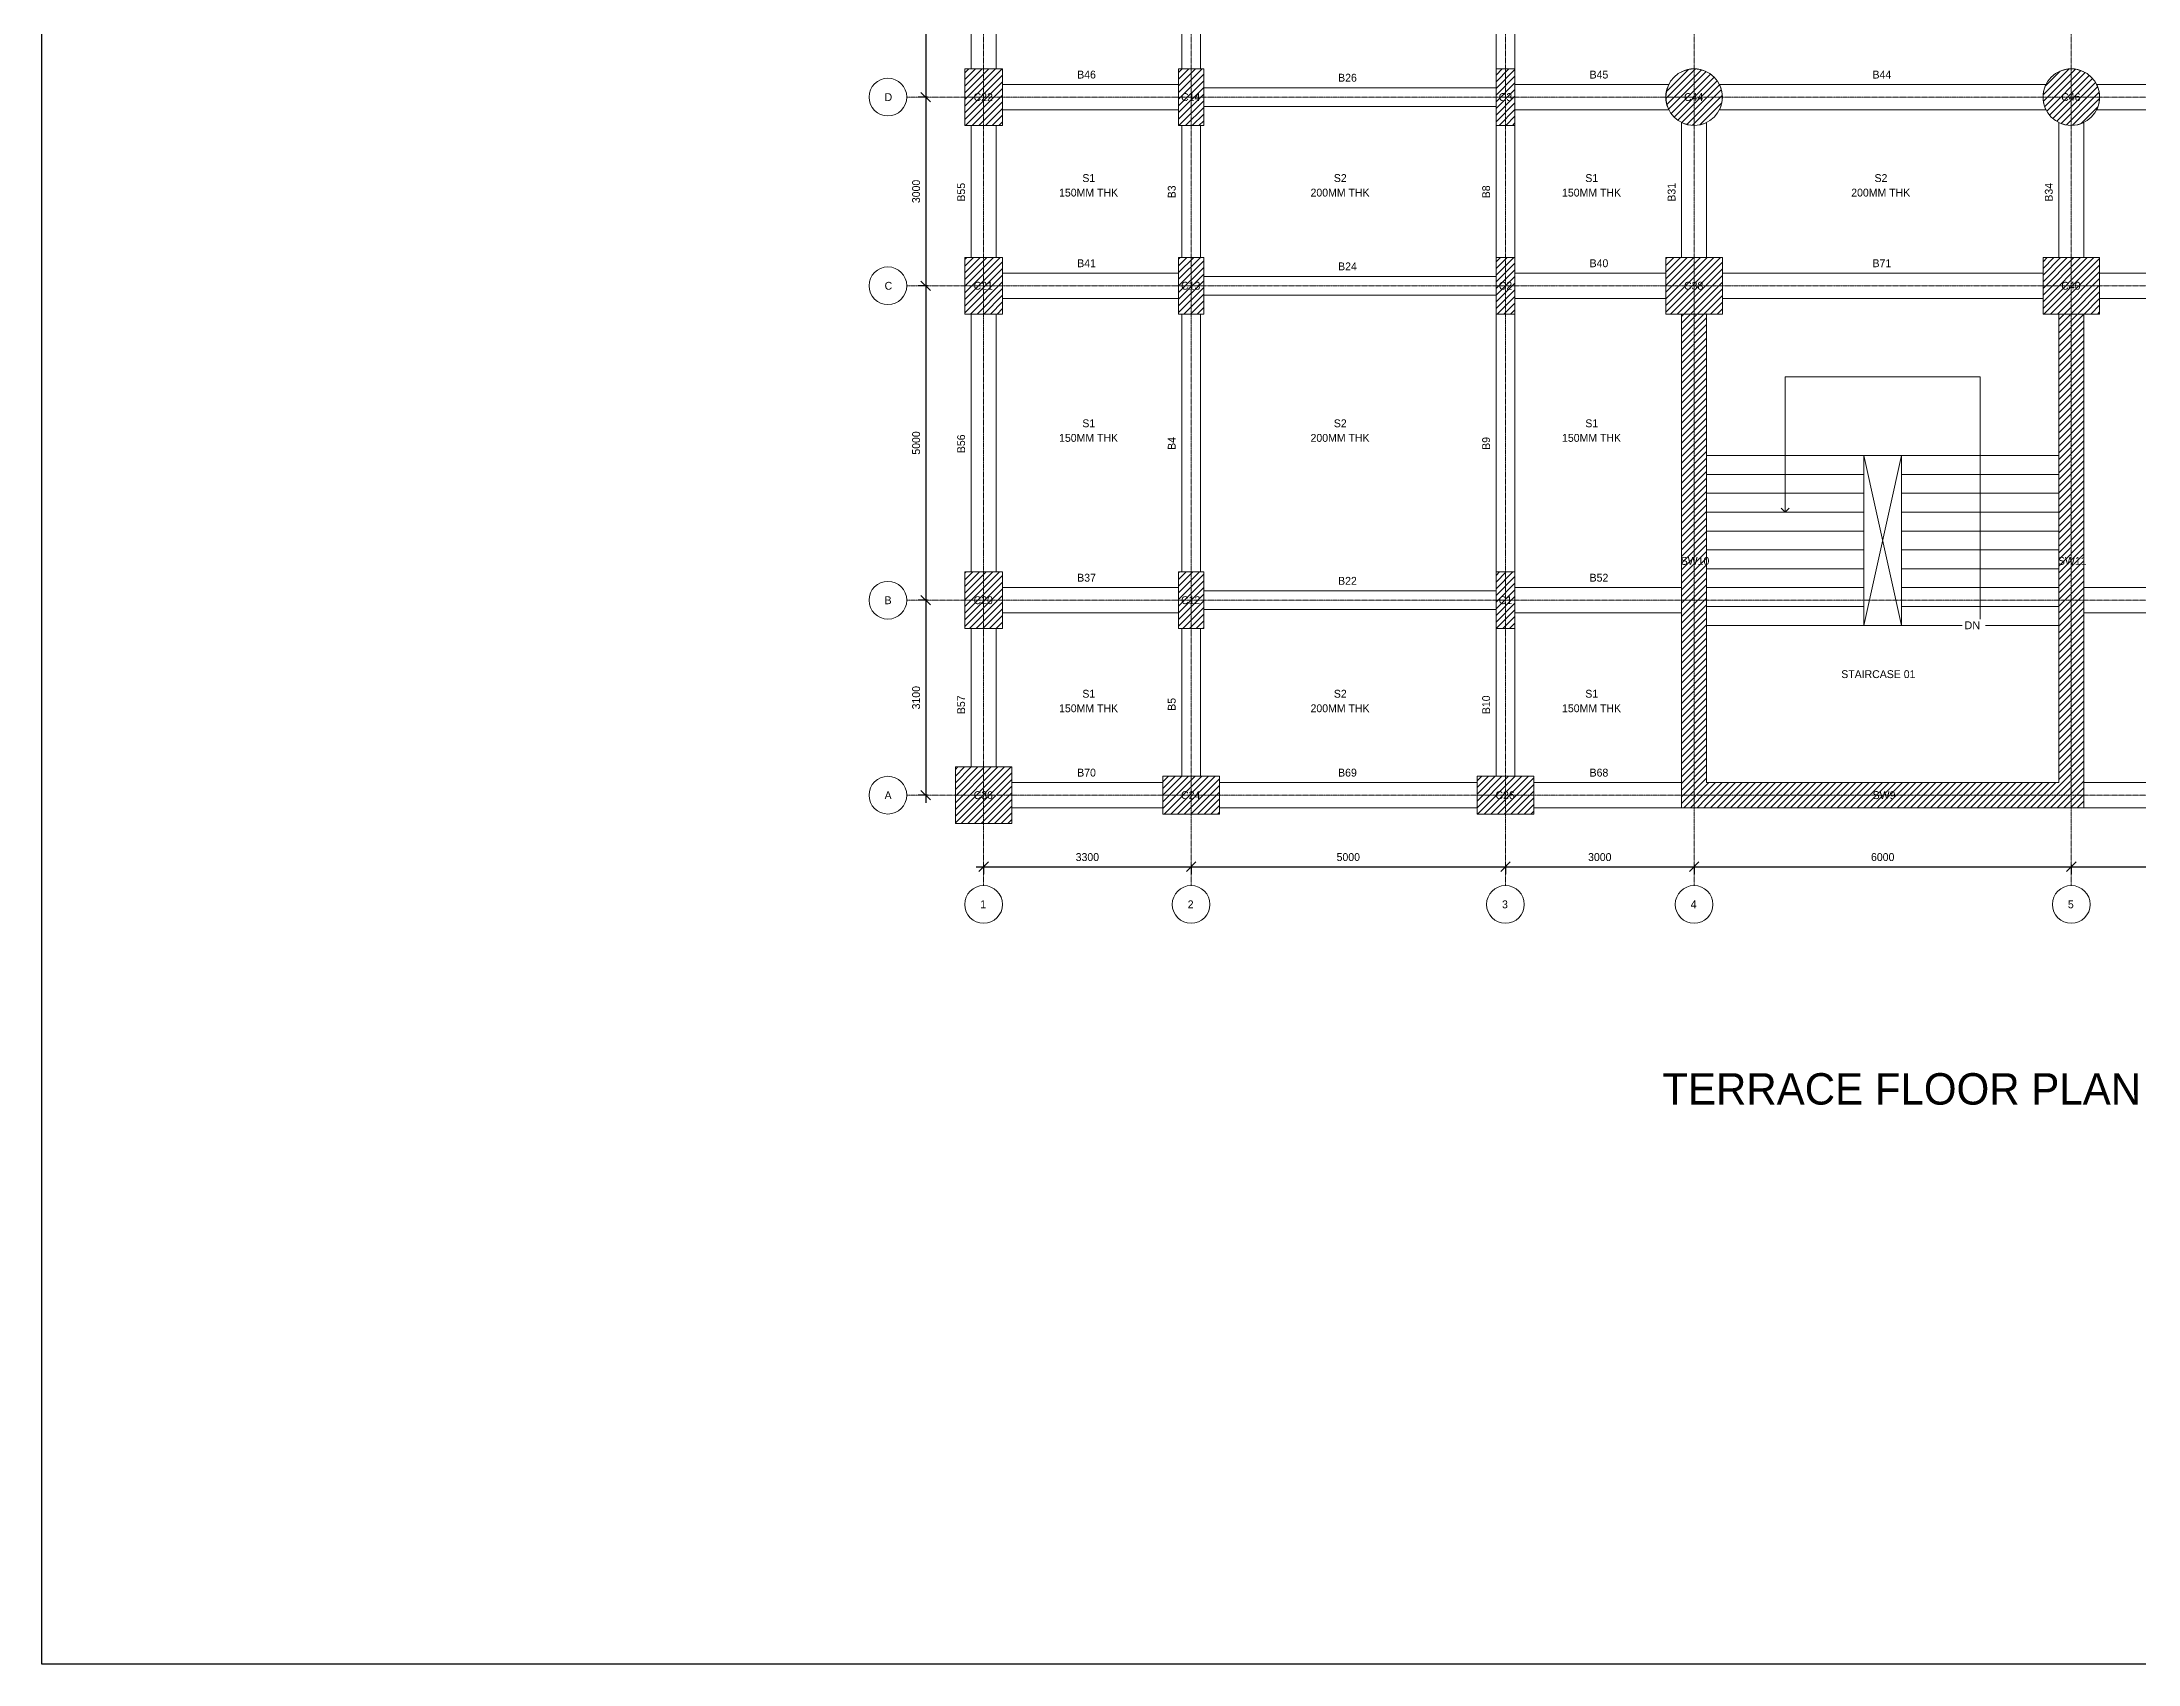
# Model space of a CAD drawing. Header units: millimetres. Extents: x -63539 to 256175, y -13917 to 28816.
# Drawn here: x 125674 to 159015, y -13917 to 11877 of the extents above; entities that cross this region are included whole.
import ezdxf

# ---------------------------------------------------------------- set-up
doc = ezdxf.new("R2010")
doc.units = ezdxf.units.MM
doc.header["$PDMODE"] = 35
doc.linetypes.add('Grid Line', pattern=[22.225, 12.7, -3.175, 3.175, -3.175])
doc.linetypes.add('Overhead', pattern=[3.96875, 2.38125, -1.5875])
for name, color, linetype, lineweight in [('A-ANNO-DIMS', 211, 'Continuous', 9), ('A-DETL', 90, 'Continuous', 18), ('A-FLOR-IDEN', 11, 'Continuous', 9), ('Boundary', 40, 'Continuous', 30), ('Origin', 40, 'Continuous', 30), ('S-BEAM', 12, 'Continuous', 18), ('S-BEAM-IDEN', 2, 'Continuous', 9), ('S-COLS', 52, 'Continuous', 18), ('S-COLS-IDEN', 171, 'Continuous', 9), ('S-GRID', 9, 'Continuous', 9), ('S-GRID-IDEN', 9, 'Continuous', 9), ('S-STRS', 31, 'Continuous', 18), ('S-STRS-ANNO', 31, 'Continuous', 18), ('S-STRS-IDEN', 31, 'Continuous', 18)]:
    doc.layers.add(name, color=color, linetype=linetype, lineweight=lineweight)
doc.styles.add('Arial', font='arial.ttf', dxfattribs={"height": 125})
doc.styles.add('JetBrains Mono', font='JetBrainsMono-VariableFont_wght.ttf', dxfattribs={"height": 125})
doc.dimstyles.new('Diagonal_-_2_5mm_JetBrains_Mono', dxfattribs={"dimscale": 304.8, "dimtxt": 176.918969, "dimasz": 0.492126, "dimexe": 0.393701, "dimexo": 0.246063, "dimgap": 0.287073, "dimtad": 1, "dimdec": 0, "dimzin": 0, "dimdsep": 46, "dimtxsty": 'JetBrains Mono', "dimblk1": 'OBLIQUE', "dimblk2": 'OBLIQUE', "dimsah": 1, "dimcen": 0.09, "dimdle": 0.393701, "dimazin": 0, "dimtfac": 1, "dimtdec": 4, "dimtix": 1, "dimtmove": 0, "dimatfit": 3, "dimfxl": 1, "dimtvp": 1, "dimtfill": 1, "dimtolj": 1, "dimtzin": 0, "dimarcsym": 2})
pattern_1 = [(45, (140952.93, 0), (-53.033, 53.033), [])]

# ---------------------------------------------------------------- blocks, each defined once
blk = doc.blocks.new('Grid - M_Grid Head - Circle-24584-01 1st Floor Lvl_')
at = {"layer": 'S-GRID-IDEN'}
blk.add_circle((0, 0), 6, dxfattribs=at)
blk = doc.blocks.new('_Oblique')
at = {"color": 0, "linetype": 'ByBlock', "lineweight": -2}
blk.add_line((-0.5, -0.5), (0.5, 0.5), dxfattribs=at)
blk = doc.blocks.new('*D32')
at = {"layer": 'A-ANNO-DIMS', "color": 0, "lineweight": -2, "transparency": 16777216}
for p, q in [((140533, -1237), (144073, -1237)), ((140653, -1206), (140653, -1357)), ((143953, -1206), (143953, -1357))]:
    blk.add_line(p, q, dxfattribs=at)
at = {"layer": 'Defpoints', "color": 0, "transparency": 16777216}
for p in [(140653, -1131), (143953, -1131), (143953, -1237)]:
    blk.add_point(p, dxfattribs=at)
at = {"layer": 'A-ANNO-DIMS', "color": 0, "lineweight": -2, "transparency": 16777216, "xscale": 150, "yscale": 150, "zscale": 150, "rotation": 180}
blk.add_blockref('_Oblique', (140653, -1237), dxfattribs=at)
at = {"layer": 'A-ANNO-DIMS', "color": 0, "lineweight": -2, "transparency": 16777216, "xscale": 150, "yscale": 150, "zscale": 150}
blk.add_blockref('_Oblique', (143953, -1237), dxfattribs=at)
at = {"layer": 'A-ANNO-DIMS', "color": 0, "transparency": 16777216, "insert": (142303, -1085), "char_height": 125, "width": 496.29, "attachment_point": 5, "style": 'JetBrains Mono', "bg_fill": 3, "box_fill_scale": 1.1, "bg_fill_color": 9, "bg_fill_true_color": 13158600, "bg_fill_transparency": 0}
blk.add_mtext('\\A1;3300', dxfattribs=at)
blk = doc.blocks.new('*D21')
at = {"layer": 'A-ANNO-DIMS', "color": 0, "lineweight": -2, "transparency": 16777216}
for p, q in [((143833, -1237), (149073, -1237)), ((143953, -1206), (143953, -1357)), ((148953, -1206), (148953, -1357))]:
    blk.add_line(p, q, dxfattribs=at)
at = {"layer": 'Defpoints', "color": 0, "transparency": 16777216}
for p in [(143953, -1131), (148953, -1131), (148953, -1237)]:
    blk.add_point(p, dxfattribs=at)
at = {"layer": 'A-ANNO-DIMS', "color": 0, "lineweight": -2, "transparency": 16777216, "xscale": 150, "yscale": 150, "zscale": 150, "rotation": 180}
blk.add_blockref('_Oblique', (143953, -1237), dxfattribs=at)
at = {"layer": 'A-ANNO-DIMS', "color": 0, "lineweight": -2, "transparency": 16777216, "xscale": 150, "yscale": 150, "zscale": 150}
blk.add_blockref('_Oblique', (148953, -1237), dxfattribs=at)
at = {"layer": 'A-ANNO-DIMS', "color": 0, "transparency": 16777216, "insert": (146453, -1085), "char_height": 125, "width": 496.29, "attachment_point": 5, "style": 'JetBrains Mono', "bg_fill": 3, "box_fill_scale": 1.1, "bg_fill_color": 9, "bg_fill_true_color": 13158600, "bg_fill_transparency": 0}
blk.add_mtext('\\A1;5000', dxfattribs=at)
blk = doc.blocks.new('*D22')
at = {"layer": 'A-ANNO-DIMS', "color": 0, "lineweight": -2, "transparency": 16777216}
for p, q in [((148833, -1237), (152073, -1237)), ((148953, -1206), (148953, -1357)), ((151953, -1206), (151953, -1357))]:
    blk.add_line(p, q, dxfattribs=at)
at = {"layer": 'Defpoints', "color": 0, "transparency": 16777216}
for p in [(148953, -1131), (151953, -1131), (151953, -1237)]:
    blk.add_point(p, dxfattribs=at)
at = {"layer": 'A-ANNO-DIMS', "color": 0, "lineweight": -2, "transparency": 16777216, "xscale": 150, "yscale": 150, "zscale": 150, "rotation": 180}
blk.add_blockref('_Oblique', (148953, -1237), dxfattribs=at)
at = {"layer": 'A-ANNO-DIMS', "color": 0, "lineweight": -2, "transparency": 16777216, "xscale": 150, "yscale": 150, "zscale": 150}
blk.add_blockref('_Oblique', (151953, -1237), dxfattribs=at)
at = {"layer": 'A-ANNO-DIMS', "color": 0, "transparency": 16777216, "insert": (150453, -1085), "char_height": 125, "width": 496.29, "attachment_point": 5, "style": 'JetBrains Mono', "bg_fill": 3, "box_fill_scale": 1.1, "bg_fill_color": 9, "bg_fill_true_color": 13158600, "bg_fill_transparency": 0}
blk.add_mtext('\\A1;3000', dxfattribs=at)
blk = doc.blocks.new('*D23')
at = {"layer": 'A-ANNO-DIMS', "color": 0, "lineweight": -2, "transparency": 16777216}
for p, q in [((151833, -1237), (158073, -1237)), ((151953, -1206), (151953, -1357)), ((157953, -1206), (157953, -1357))]:
    blk.add_line(p, q, dxfattribs=at)
at = {"layer": 'Defpoints', "color": 0, "transparency": 16777216}
for p in [(151953, -1131), (157953, -1131), (157953, -1237)]:
    blk.add_point(p, dxfattribs=at)
at = {"layer": 'A-ANNO-DIMS', "color": 0, "lineweight": -2, "transparency": 16777216, "xscale": 150, "yscale": 150, "zscale": 150, "rotation": 180}
blk.add_blockref('_Oblique', (151953, -1237), dxfattribs=at)
at = {"layer": 'A-ANNO-DIMS', "color": 0, "lineweight": -2, "transparency": 16777216, "xscale": 150, "yscale": 150, "zscale": 150}
blk.add_blockref('_Oblique', (157953, -1237), dxfattribs=at)
at = {"layer": 'A-ANNO-DIMS', "color": 0, "transparency": 16777216, "insert": (154953, -1085), "char_height": 125, "width": 496.29, "attachment_point": 5, "style": 'JetBrains Mono', "bg_fill": 3, "box_fill_scale": 1.1, "bg_fill_color": 9, "bg_fill_true_color": 13158600, "bg_fill_transparency": 0}
blk.add_mtext('\\A1;6000', dxfattribs=at)
blk = doc.blocks.new('*D24')
at = {"layer": 'A-ANNO-DIMS', "color": 0, "lineweight": -2, "transparency": 16777216}
for p, q in [((157833, -1237), (161073, -1237)), ((157953, -1206), (157953, -1357)), ((160953, -1206), (160953, -1357))]:
    blk.add_line(p, q, dxfattribs=at)
at = {"layer": 'Defpoints', "color": 0, "transparency": 16777216}
for p in [(157953, -1131), (160953, -1131), (160953, -1237)]:
    blk.add_point(p, dxfattribs=at)
at = {"layer": 'A-ANNO-DIMS', "color": 0, "lineweight": -2, "transparency": 16777216, "xscale": 150, "yscale": 150, "zscale": 150, "rotation": 180}
blk.add_blockref('_Oblique', (157953, -1237), dxfattribs=at)
at = {"layer": 'A-ANNO-DIMS', "color": 0, "lineweight": -2, "transparency": 16777216, "xscale": 150, "yscale": 150, "zscale": 150}
blk.add_blockref('_Oblique', (160953, -1237), dxfattribs=at)
at = {"layer": 'A-ANNO-DIMS', "color": 0, "transparency": 16777216, "insert": (159453, -1085), "char_height": 125, "width": 496.29, "attachment_point": 5, "style": 'JetBrains Mono', "bg_fill": 3, "box_fill_scale": 1.1, "bg_fill_color": 9, "bg_fill_true_color": 13158600, "bg_fill_transparency": 0}
blk.add_mtext('\\A1;3000', dxfattribs=at)
blk = doc.blocks.new('*D28')
at = {"layer": 'A-ANNO-DIMS', "color": 0, "lineweight": -2, "transparency": 16777216}
for p, q in [((139731, 15120), (139731, 10880)), ((139762, 15000), (139611, 15000)), ((139762, 11000), (139611, 11000))]:
    blk.add_line(p, q, dxfattribs=at)
at = {"layer": 'Defpoints', "color": 0, "transparency": 16777216}
for p in [(139837, 15000), (139731, 11000), (139837, 11000)]:
    blk.add_point(p, dxfattribs=at)
at = {"layer": 'A-ANNO-DIMS', "color": 0, "lineweight": -2, "transparency": 16777216, "xscale": 150, "yscale": 150, "zscale": 150}
for p, rotation in [((139731, 15000), 90), ((139731, 11000), 270)]:
    blk.add_blockref('_Oblique', p, dxfattribs=dict(at, rotation=rotation))
at = {"layer": 'A-ANNO-DIMS', "color": 0, "transparency": 16777216, "insert": (139579, 13000), "char_height": 125, "width": 496.29, "attachment_point": 5, "rotation": 90, "style": 'JetBrains Mono', "bg_fill": 3, "box_fill_scale": 1.1, "bg_fill_color": 9, "bg_fill_true_color": 13158600, "bg_fill_transparency": 0}
blk.add_mtext('\\A1;4000', dxfattribs=at)
blk = doc.blocks.new('*D29')
at = {"layer": 'A-ANNO-DIMS', "color": 0, "lineweight": -2, "transparency": 16777216}
for p, q in [((139731, 11120), (139731, 7880)), ((139762, 11000), (139611, 11000)), ((139762, 8000), (139611, 8000))]:
    blk.add_line(p, q, dxfattribs=at)
at = {"layer": 'Defpoints', "color": 0, "transparency": 16777216}
for p in [(139837, 11000), (139731, 8000), (139837, 8000)]:
    blk.add_point(p, dxfattribs=at)
at = {"layer": 'A-ANNO-DIMS', "color": 0, "lineweight": -2, "transparency": 16777216, "xscale": 150, "yscale": 150, "zscale": 150}
for p, rotation in [((139731, 11000), 90), ((139731, 8000), 270)]:
    blk.add_blockref('_Oblique', p, dxfattribs=dict(at, rotation=rotation))
at = {"layer": 'A-ANNO-DIMS', "color": 0, "transparency": 16777216, "insert": (139579, 9500), "char_height": 125, "width": 496.29, "attachment_point": 5, "rotation": 90, "style": 'JetBrains Mono', "bg_fill": 3, "box_fill_scale": 1.1, "bg_fill_color": 9, "bg_fill_true_color": 13158600, "bg_fill_transparency": 0}
blk.add_mtext('\\A1;3000', dxfattribs=at)
blk = doc.blocks.new('*D30')
at = {"layer": 'A-ANNO-DIMS', "color": 0, "lineweight": -2, "transparency": 16777216}
for p, q in [((139731, 8120), (139731, 2880)), ((139762, 8000), (139611, 8000)), ((139762, 3000), (139611, 3000))]:
    blk.add_line(p, q, dxfattribs=at)
at = {"layer": 'Defpoints', "color": 0, "transparency": 16777216}
for p in [(139837, 8000), (139731, 3000), (139837, 3000)]:
    blk.add_point(p, dxfattribs=at)
at = {"layer": 'A-ANNO-DIMS', "color": 0, "lineweight": -2, "transparency": 16777216, "xscale": 150, "yscale": 150, "zscale": 150}
for p, rotation in [((139731, 8000), 90), ((139731, 3000), 270)]:
    blk.add_blockref('_Oblique', p, dxfattribs=dict(at, rotation=rotation))
at = {"layer": 'A-ANNO-DIMS', "color": 0, "transparency": 16777216, "insert": (139579, 5500), "char_height": 125, "width": 496.29, "attachment_point": 5, "rotation": 90, "style": 'JetBrains Mono', "bg_fill": 3, "box_fill_scale": 1.1, "bg_fill_color": 9, "bg_fill_true_color": 13158600, "bg_fill_transparency": 0}
blk.add_mtext('\\A1;5000', dxfattribs=at)
blk = doc.blocks.new('*D31')
at = {"layer": 'A-ANNO-DIMS', "color": 0, "lineweight": -2, "transparency": 16777216}
for p, q in [((139731, 3120), (139731, -220)), ((139762, 3000), (139611, 3000)), ((139762, -100), (139611, -100))]:
    blk.add_line(p, q, dxfattribs=at)
at = {"layer": 'Defpoints', "color": 0, "transparency": 16777216}
for p in [(139837, 3000), (139731, -100), (139837, -100)]:
    blk.add_point(p, dxfattribs=at)
at = {"layer": 'A-ANNO-DIMS', "color": 0, "lineweight": -2, "transparency": 16777216, "xscale": 150, "yscale": 150, "zscale": 150}
for p, rotation in [((139731, 3000), 90), ((139731, -100), 270)]:
    blk.add_blockref('_Oblique', p, dxfattribs=dict(at, rotation=rotation))
at = {"layer": 'A-ANNO-DIMS', "color": 0, "transparency": 16777216, "insert": (139579, 1450), "char_height": 125, "width": 496.29, "attachment_point": 5, "rotation": 90, "style": 'JetBrains Mono', "bg_fill": 3, "box_fill_scale": 1.1, "bg_fill_color": 9, "bg_fill_true_color": 13158600, "bg_fill_transparency": 0}
blk.add_mtext('\\A1;3100', dxfattribs=at)

msp = doc.modelspace()

# ---------------------------------------------------------------- hatches: boundary and pattern name
at = {"layer": 'S-COLS'}
h = msp.add_hatch(dxfattribs=at)
h.set_pattern_fill('FP_1', color=8, style=0, pattern_type=2)
h.set_pattern_definition(pattern_1)
h.paths.add_polyline_path([(140952.9, 10550), (140952.9, 11450), (140352.9, 11450), (140352.9, 10550)])
h = msp.add_hatch(dxfattribs=at)
h.set_pattern_fill('FP_1', color=8, style=0, pattern_type=2)
h.set_pattern_definition(pattern_1)
h.paths.add_polyline_path([(144152.9, 10550), (144152.9, 11450), (143752.9, 11450), (143752.9, 10550)])
h = msp.add_hatch(dxfattribs=at)
h.set_pattern_fill('FP_1', color=8, style=0, pattern_type=2)
h.set_pattern_definition(pattern_1)
h.paths.add_polyline_path([(149102.9, 10550), (149102.9, 11450), (148802.9, 11450), (148802.9, 10550)])
h = msp.add_hatch(dxfattribs=at)
h.set_pattern_fill('FP_1', color=8, style=0, pattern_type=2)
h.set_pattern_definition(pattern_1)
h.paths.add_polyline_path([(151915.8, 10551.5), (151990.1, 10551.5), (152063.4, 10563.8), (152133.7, 10587.9), (152199.1, 10623.3), (152257.7, 10668.9), (152308, 10723.6), (152348.7, 10785.8), (152378.5, 10853.9), (152396.8, 10925.9), (152402.9, 11000), (152396.8, 11074.1), (152378.5, 11146.1), (152348.7, 11214.2), (152308, 11276.4), (152257.7, 11331.1), (152199.1, 11376.7), (152133.7, 11412.1), (152063.4, 11436.2), (151990.1, 11448.5), (151915.8, 11448.5), (151842.5, 11436.2), (151772.2, 11412.1), (151706.8, 11376.7), (151648.2, 11331.1), (151597.8, 11276.4), (151557.2, 11214.2), (151527.3, 11146.1), (151509.1, 11074.1), (151502.9, 11000), (151509.1, 10925.9), (151527.3, 10853.9), (151557.2, 10785.8), (151597.8, 10723.6), (151648.2, 10668.9), (151706.8, 10623.3), (151772.2, 10587.9), (151842.5, 10563.8)])
h = msp.add_hatch(dxfattribs=at)
h.set_pattern_fill('FP_1', color=8, style=0, pattern_type=2)
h.set_pattern_definition(pattern_1)
h.paths.add_polyline_path([(157990.1, 10551.5), (158063.4, 10563.8), (158133.7, 10587.9), (158199.1, 10623.3), (158257.7, 10668.9), (158308, 10723.6), (158348.7, 10785.8), (158378.5, 10853.9), (158396.8, 10925.9), (158402.9, 11000), (158396.8, 11074.1), (158378.5, 11146.1), (158348.7, 11214.2), (158308, 11276.4), (158257.7, 11331.1), (158199.1, 11376.7), (158133.7, 11412.1), (158063.4, 11436.2), (157990.1, 11448.5), (157915.8, 11448.5), (157842.5, 11436.2), (157772.2, 11412.1), (157706.8, 11376.7), (157648.2, 11331.1), (157597.8, 11276.4), (157557.2, 11214.2), (157527.3, 11146.1), (157509.1, 11074.1), (157502.9, 11000), (157509.1, 10925.9), (157527.3, 10853.9), (157557.2, 10785.8), (157597.8, 10723.6), (157648.2, 10668.9), (157706.8, 10623.3), (157772.2, 10587.9), (157842.5, 10563.8), (157915.8, 10551.5)])
h = msp.add_hatch(dxfattribs=at)
h.set_pattern_fill('FP_2', color=8, style=0, pattern_type=2)
h.set_pattern_definition(pattern_1)
h.paths.add_polyline_path([(140952.9, 7550), (140952.9, 8450), (140352.9, 8450), (140352.9, 7550)])
h = msp.add_hatch(dxfattribs=at)
h.set_pattern_fill('FP_1', color=8, style=0, pattern_type=2)
h.set_pattern_definition(pattern_1)
h.paths.add_polyline_path([(144152.9, 7550), (144152.9, 8450), (143752.9, 8450), (143752.9, 7550)])
h = msp.add_hatch(dxfattribs=at)
h.set_pattern_fill('FP_1', color=8, style=0, pattern_type=2)
h.set_pattern_definition(pattern_1)
h.paths.add_polyline_path([(149102.9, 7550), (149102.9, 8450), (148802.9, 8450), (148802.9, 7550)])
h = msp.add_hatch(dxfattribs=at)
h.set_pattern_fill('FP_1', color=8, style=0, pattern_type=2)
h.set_pattern_definition(pattern_1)
h.paths.add_polyline_path([(152402.9, 7550), (152402.9, 8450), (151502.9, 8450), (151502.9, 7550)])
h = msp.add_hatch(dxfattribs=at)
h.set_pattern_fill('FP_1', color=8, style=0, pattern_type=2)
h.set_pattern_definition(pattern_1)
h.paths.add_polyline_path([(158402.9, 7550), (158402.9, 8450), (157502.9, 8450), (157502.9, 7550)])
h = msp.add_hatch(dxfattribs=at)
h.set_pattern_fill('FP_1', color=8, style=0, pattern_type=2)
h.set_pattern_definition(pattern_1)
h.paths.add_polyline_path([(152152.9, -300), (152152.9, 7550), (151752.9, 7550), (151752.9, -300)])
h = msp.add_hatch(dxfattribs=at)
h.set_pattern_fill('FP_1', color=8, style=0, pattern_type=2)
h.set_pattern_definition(pattern_1)
h.paths.add_polyline_path([(158152.9, -300), (158152.9, 7550), (157752.9, 7550), (157752.9, -300)])
h = msp.add_hatch(dxfattribs=at)
h.set_pattern_fill('FP_1', color=8, style=0, pattern_type=2)
h.set_pattern_definition(pattern_1)
h.paths.add_polyline_path([(140952.9, 2550), (140952.9, 3450), (140352.9, 3450), (140352.9, 2550)])
h = msp.add_hatch(dxfattribs=at)
h.set_pattern_fill('FP_1', color=8, style=0, pattern_type=2)
h.set_pattern_definition(pattern_1)
h.paths.add_polyline_path([(144152.9, 2550), (144152.9, 3450), (143752.9, 3450), (143752.9, 2550)])
h = msp.add_hatch(dxfattribs=at)
h.set_pattern_fill('FP_1', color=8, style=0, pattern_type=2)
h.set_pattern_definition(pattern_1)
h.paths.add_polyline_path([(148802.9, 2550), (149102.9, 2550), (149102.9, 3450), (148802.9, 3450), (148802.9, 3395.8)])
h = msp.add_hatch(dxfattribs=at)
h.set_pattern_fill('FP_1', color=8, style=0, pattern_type=2)
h.set_pattern_definition(pattern_1)
h.paths.add_polyline_path([(141102.9, -550), (141102.9, 350), (140202.9, 350), (140202.9, -550)])
h = msp.add_hatch(dxfattribs=at)
h.set_pattern_fill('FP_1', color=8, style=0, pattern_type=2)
h.set_pattern_definition(pattern_1)
h.paths.add_polyline_path([(144402.9, -400), (144402.9, 200), (143502.9, 200), (143502.9, -400)])
h = msp.add_hatch(dxfattribs=at)
h.set_pattern_fill('FP_1', color=8, style=0, pattern_type=2)
h.set_pattern_definition(pattern_1)
h.paths.add_polyline_path([(149402.9, -400), (149402.9, 200), (148502.9, 200), (148502.9, -400)])
h = msp.add_hatch(dxfattribs=at)
h.set_pattern_fill('FP_1', color=8, style=0, pattern_type=2)
h.set_pattern_definition(pattern_1)
h.paths.add_polyline_path([(157752.9, -300), (157752.9, 100), (152152.9, 100), (152152.9, -300), (155331.9, -300)])

# ---------------------------------------------------------------- linework, layer by layer
at = {"layer": 'A-DETL'}
for p, q in [((154652.9, 5300), (155252.9, 2600)), ((154652.9, 2600), (155252.9, 5300))]:
    msp.add_line(p, q, dxfattribs=at)
at = {"layer": 'Origin'}
msp.add_point((152152.9, 7550), dxfattribs=at)
at = {"layer": 'S-BEAM'}
for p, q in [((140452.9, 14550), (140452.9, 11450)), ((140852.9, 11450), (140852.9, 14550)), ((143802.9, 14550), (143802.9, 11450)), ((144102.9, 11450), (144102.9, 14550)), ((148802.9, 14550), (148802.9, 11450)), ((149102.9, 11450), (149102.9, 14550)), ((140452.9, 11450), (140852.9, 11450)), ((143802.9, 11450), (144102.9, 11450)), ((148802.9, 11450), (149102.9, 11450)), ((140952.9, 11200), (140952.9, 10800)), ((143752.9, 11200), (140952.9, 11200)), ((143752.9, 10800), (143752.9, 11200)), ((144152.9, 11150), (144152.9, 10850)), ((148802.9, 11150), (144152.9, 11150)), ((148802.9, 10850), (148802.9, 11150)), ((149102.9, 11200), (149102.9, 10800)), ((151549.8, 11200), (149102.9, 11200)), ((157549.8, 11200), (152356, 11200)), ((160802.9, 11200), (158356, 11200)), ((140952.9, 10800), (143752.9, 10800)), ((144152.9, 10850), (148802.9, 10850)), ((149102.9, 10800), (151549.8, 10800)), ((152356, 10800), (157549.8, 10800)), ((158356, 10800), (160802.9, 10800)), ((140852.9, 10550), (140452.9, 10550)), ((140452.9, 10550), (140452.9, 8450)), ((140852.9, 8450), (140852.9, 10550)), ((144102.9, 10550), (143802.9, 10550)), ((143802.9, 10550), (143802.9, 8450)), ((144102.9, 8450), (144102.9, 10550)), ((149102.9, 10550), (148802.9, 10550)), ((148802.9, 10550), (148802.9, 8450)), ((149102.9, 8450), (149102.9, 10550)), ((151752.9, 10596.9), (151752.9, 8450)), ((152152.9, 8450), (152152.9, 10596.9)), ((157752.9, 10596.9), (157752.9, 8450)), ((158152.9, 8450), (158152.9, 10596.9)), ((140452.9, 8450), (140852.9, 8450)), ((143802.9, 8450), (144102.9, 8450)), ((148802.9, 8450), (149102.9, 8450)), ((151752.9, 8450), (152152.9, 8450)), ((157752.9, 8450), (158152.9, 8450)), ((140952.9, 8200), (140952.9, 7800)), ((143752.9, 8200), (140952.9, 8200)), ((143752.9, 7800), (143752.9, 8200)), ((144152.9, 8150), (144152.9, 7850)), ((148802.9, 8150), (144152.9, 8150)), ((148802.9, 7850), (148802.9, 8150)), ((149102.9, 8200), (149102.9, 7800)), ((151502.9, 8200), (149102.9, 8200)), ((151502.9, 7800), (151502.9, 8200)), ((152402.9, 8200), (152402.9, 7800)), ((157502.9, 8200), (152402.9, 8200)), ((157502.9, 7800), (157502.9, 8200)), ((158402.9, 8200), (158402.9, 7800)), ((160802.9, 8200), (158402.9, 8200)), ((140952.9, 7800), (143752.9, 7800)), ((144152.9, 7850), (148802.9, 7850)), ((149102.9, 7800), (151502.9, 7800)), ((152402.9, 7800), (157502.9, 7800)), ((158402.9, 7800), (160802.9, 7800)), ((140852.9, 7550), (140452.9, 7550)), ((140452.9, 7550), (140452.9, 3450)), ((140852.9, 3450), (140852.9, 7550)), ((144102.9, 7550), (143802.9, 7550)), ((143802.9, 7550), (143802.9, 3450)), ((144102.9, 3450), (144102.9, 7550)), ((149102.9, 7550), (148802.9, 7550)), ((148802.9, 7550), (148802.9, 3450)), ((149102.9, 3450), (149102.9, 7550)), ((140452.9, 3450), (140852.9, 3450)), ((143802.9, 3450), (144102.9, 3450)), ((148802.9, 3450), (149102.9, 3450)), ((140952.9, 3200), (140952.9, 2800)), ((143752.9, 3200), (140952.9, 3200)), ((143752.9, 2800), (143752.9, 3200)), ((144152.9, 3150), (144152.9, 2850)), ((148802.9, 3150), (144152.9, 3150)), ((148802.9, 2850), (148802.9, 3150)), ((149102.9, 3200), (149102.9, 2800)), ((151752.9, 3200), (149102.9, 3200)), ((151752.9, 2800), (151752.9, 3200)), ((158152.9, 3200), (158152.9, 2800)), ((160802.9, 3200), (158152.9, 3200)), ((140952.9, 2800), (143752.9, 2800)), ((144152.9, 2850), (148802.9, 2850)), ((149102.9, 2800), (151752.9, 2800)), ((158152.9, 2800), (160802.9, 2800)), ((140852.9, 2550), (140452.9, 2550)), ((140452.9, 2550), (140452.9, 350)), ((140852.9, 350), (140852.9, 2550)), ((144102.9, 2550), (143802.9, 2550)), ((143802.9, 2550), (143802.9, 200)), ((144102.9, 200), (144102.9, 2550)), ((149102.9, 2550), (148802.9, 2550)), ((148802.9, 2550), (148802.9, 200)), ((149102.9, 200), (149102.9, 2550)), ((140452.9, 350), (140852.9, 350)), ((141102.9, 100), (141102.9, -300)), ((143502.9, 100), (141102.9, 100)), ((143502.9, -300), (143502.9, 100)), ((143802.9, 200), (144102.9, 200)), ((144402.9, 100), (144402.9, -300)), ((148502.9, 100), (144402.9, 100)), ((148502.9, -300), (148502.9, 100)), ((148802.9, 200), (149102.9, 200)), ((149402.9, 100), (149402.9, -300)), ((151752.9, 100), (149402.9, 100)), ((151752.9, -300), (151752.9, 100)), ((158152.9, 100), (158152.9, -300)), ((160502.9, 100), (158152.9, 100)), ((141102.9, -300), (143502.9, -300)), ((144402.9, -300), (148502.9, -300)), ((149402.9, -300), (151752.9, -300)), ((158152.9, -300), (160502.9, -300))]:
    msp.add_line(p, q, dxfattribs=at)
for centre, start, end in [((151952.9, 11000), 63.6122, 116.3878), ((157952.9, 11000), 63.6122, 116.3878), ((151952.9, 11000), 153.6122, 180), ((151952.9, 11000), 0, 26.3878), ((157952.9, 11000), 153.6122, 180), ((157952.9, 11000), 0, 26.3878), ((151952.9, 11000), 180, 206.3878), ((151952.9, 11000), 333.6122, 0), ((157952.9, 11000), 180, 206.3878), ((157952.9, 11000), 333.6122, 0), ((151952.9, 11000), 243.6122, 296.3878), ((157952.9, 11000), 243.6122, 296.3878)]:
    msp.add_arc(centre, 450, start, end, dxfattribs=at)
at = {"layer": 'S-COLS'}
for p, q in [((140352.9, 11450), (140952.9, 11450)), ((140352.9, 10550), (140352.9, 11450)), ((140952.9, 11450), (140952.9, 10550)), ((143752.9, 11450), (144152.9, 11450)), ((143752.9, 10550), (143752.9, 11450)), ((144152.9, 11450), (144152.9, 10550)), ((148802.9, 11450), (149102.9, 11450)), ((148802.9, 10550), (148802.9, 11450)), ((149102.9, 11450), (149102.9, 10550)), ((140952.9, 10550), (140352.9, 10550)), ((144152.9, 10550), (143752.9, 10550)), ((149102.9, 10550), (148802.9, 10550)), ((140352.9, 8450), (140952.9, 8450)), ((140352.9, 7550), (140352.9, 8450)), ((140952.9, 8450), (140952.9, 7550)), ((143752.9, 8450), (144152.9, 8450)), ((143752.9, 7550), (143752.9, 8450)), ((144152.9, 8450), (144152.9, 7550)), ((148802.9, 8450), (149102.9, 8450)), ((148802.9, 7550), (148802.9, 8450)), ((149102.9, 8450), (149102.9, 7550)), ((151502.9, 8450), (152402.9, 8450)), ((151502.9, 7550), (151502.9, 8450)), ((152402.9, 8450), (152402.9, 7550)), ((157502.9, 8450), (158402.9, 8450)), ((157502.9, 7550), (157502.9, 8450)), ((158402.9, 8450), (158402.9, 7550)), ((140952.9, 7550), (140352.9, 7550)), ((144152.9, 7550), (143752.9, 7550)), ((149102.9, 7550), (148802.9, 7550)), ((152402.9, 7550), (151502.9, 7550)), ((151752.9, 7550), (152152.9, 7550)), ((151752.9, -300), (151752.9, 7550)), ((152152.9, 7550), (152152.9, 100)), ((158402.9, 7550), (157502.9, 7550)), ((157752.9, 7550), (158152.9, 7550)), ((157752.9, 100), (157752.9, 7550)), ((158152.9, 7550), (158152.9, -300)), ((140352.9, 3450), (140952.9, 3450)), ((140352.9, 2550), (140352.9, 3450)), ((140952.9, 3450), (140952.9, 2550)), ((143752.9, 3450), (144152.9, 3450)), ((143752.9, 2550), (143752.9, 3450)), ((144152.9, 3450), (144152.9, 2550)), ((148802.9, 3450), (149102.9, 3450)), ((148802.9, 2550), (148802.9, 3450)), ((149102.9, 3450), (149102.9, 2550)), ((140952.9, 2550), (140352.9, 2550)), ((144152.9, 2550), (143752.9, 2550)), ((149102.9, 2550), (148802.9, 2550)), ((140202.9, 350), (141102.9, 350)), ((140202.9, -550), (140202.9, 350)), ((141102.9, 350), (141102.9, -550)), ((143502.9, 200), (144402.9, 200)), ((143502.9, -400), (143502.9, 200)), ((144402.9, 200), (144402.9, -400)), ((148502.9, 200), (149402.9, 200)), ((148502.9, -400), (148502.9, 200)), ((149402.9, 200), (149402.9, -400)), ((152152.9, 100), (157752.9, 100)), ((152152.9, -300), (151752.9, -300)), ((157752.9, -300), (152152.9, -300)), ((158152.9, -300), (157752.9, -300)), ((141102.9, -550), (140202.9, -550)), ((144402.9, -400), (143502.9, -400)), ((149402.9, -400), (148502.9, -400))]:
    msp.add_line(p, q, dxfattribs=at)
for centre, start, end in [((151952.9, 11000), 0, 180), ((157952.9, 11000), 360, 180), ((151952.9, 11000), 180, 0), ((157952.9, 11000), 180, 0)]:
    msp.add_arc(centre, 450, start, end, dxfattribs=at)
at = {"layer": 'S-GRID', "linetype": 'Grid Line'}
for p, q in [((140652.9, 21865.2), (140652.9, -1537.1)), ((143952.9, 21865.2), (143952.9, -1537.1)), ((148952.9, 21865.2), (148952.9, -1537.1)), ((151952.9, 21865.2), (151952.9, -1537.1)), ((157952.9, 21865.2), (157952.9, -1537.1)), ((171417.6, 11000), (139430.8, 11000)), ((171417.6, 8000), (139430.8, 8000)), ((171417.6, 3000), (139430.8, 3000)), ((171417.6, -100), (139430.8, -100))]:
    msp.add_line(p, q, dxfattribs=at)
at = {"layer": 'S-STRS'}
for p, q in [((152152.9, 5300), (154652.9, 5300)), ((154652.9, 5300), (155252.9, 5300)), ((154652.9, 5000), (154652.9, 5300)), ((157752.9, 5300), (155252.9, 5300)), ((155252.9, 5300), (155252.9, 5000)), ((152152.9, 5000), (154652.9, 5000)), ((152152.9, 4700), (154652.9, 4700)), ((154652.9, 4700), (154652.9, 5000)), ((154652.9, 4400), (154652.9, 4700)), ((155252.9, 5000), (155252.9, 4700)), ((157752.9, 5000), (155252.9, 5000)), ((155252.9, 4700), (155252.9, 4400)), ((157752.9, 4700), (155252.9, 4700)), ((152152.9, 4400), (154652.9, 4400)), ((154652.9, 4100), (154652.9, 4400)), ((155252.9, 4400), (155252.9, 4100)), ((157752.9, 4400), (155252.9, 4400)), ((152152.9, 4100), (154652.9, 4100)), ((154652.9, 3800), (154652.9, 4100)), ((155252.9, 4100), (155252.9, 3800)), ((157752.9, 4100), (155252.9, 4100)), ((152152.9, 3800), (154652.9, 3800)), ((154652.9, 3500), (154652.9, 3800)), ((155252.9, 3800), (155252.9, 3500)), ((157752.9, 3800), (155252.9, 3800)), ((152152.9, 3500), (154652.9, 3500)), ((154652.9, 3200), (154652.9, 3500)), ((155252.9, 3500), (155252.9, 3200)), ((157752.9, 3500), (155252.9, 3500)), ((152152.9, 3200), (154652.9, 3200)), ((154652.9, 2900), (154652.9, 3200)), ((155252.9, 3200), (155252.9, 2900)), ((157752.9, 3200), (155252.9, 3200)), ((152152.9, 2900), (154652.9, 2900)), ((154652.9, 2600), (154652.9, 2900)), ((155252.9, 2900), (155252.9, 2600)), ((157752.9, 2900), (155252.9, 2900)), ((152152.9, 2600), (152152.9, 100)), ((155252.9, 2600), (152152.9, 2600)), ((157752.9, 2600), (155252.9, 2600)), ((157752.9, 100), (157752.9, 2600)), ((152152.9, 100), (157752.9, 100))]:
    msp.add_line(p, q, dxfattribs=at)
at = {"layer": 'S-STRS', "linetype": 'Overhead'}
for p, q in [((152152.9, 5300), (154652.9, 5300)), ((157752.9, 5300), (155252.9, 5300)), ((152152.9, 5000), (154652.9, 5000)), ((152152.9, 4700), (154652.9, 4700)), ((157752.9, 5000), (155252.9, 5000)), ((157752.9, 4700), (155252.9, 4700)), ((152152.9, 4400), (154652.9, 4400)), ((157752.9, 4400), (155252.9, 4400)), ((152152.9, 4100), (154652.9, 4100)), ((157752.9, 4100), (155252.9, 4100)), ((152152.9, 3800), (154652.9, 3800)), ((157752.9, 3800), (155252.9, 3800)), ((152152.9, 3500), (154652.9, 3500)), ((157752.9, 3500), (155252.9, 3500)), ((152152.9, 3200), (154652.9, 3200)), ((157752.9, 3200), (155252.9, 3200)), ((152152.9, 2900), (154652.9, 2900)), ((157752.9, 2900), (155252.9, 2900)), ((157752.9, 2600), (155252.9, 2600))]:
    msp.add_line(p, q, dxfattribs=at)
at = {"layer": 'S-STRS-ANNO'}
for p, q in [((153402.9, 6550), (156502.9, 6550)), ((153402.9, 5300), (153402.9, 6550)), ((156502.9, 6550), (156502.9, 5300)), ((153402.9, 5000), (153402.9, 5300)), ((156502.9, 5300), (156502.9, 5000)), ((153402.9, 4700), (153402.9, 5000)), ((153402.9, 4400), (153402.9, 4700)), ((156502.9, 5000), (156502.9, 4700)), ((156502.9, 4700), (156502.9, 4400)), ((153402.9, 4400), (153340.4, 4462.5)), ((153402.9, 4400), (153465.4, 4462.5)), ((156502.9, 4400), (156502.9, 4100)), ((156502.9, 4100), (156502.9, 3800)), ((156502.9, 3800), (156502.9, 3500)), ((156502.9, 3500), (156502.9, 3200)), ((156502.9, 3200), (156502.9, 2900)), ((156502.9, 2900), (156502.9, 2600))]:
    msp.add_line(p, q, dxfattribs=at)

# ---------------------------------------------------------------- block references
at = {"layer": 'S-GRID-IDEN', "xscale": 49.99999999999998, "yscale": 49.99999999999998, "zscale": 49.99999999999998}
for p, rotation in [((139130.8, 11000), 89.99999999999982), ((139130.8, 8000), 89.99999999999982), ((139130.8, 3000), 89.99999999999982), ((139130.8, -100), 89.99999999999982), ((140652.9, -1837.1), 180), ((143952.9, -1837.1), 180), ((148952.9, -1837.1), 180), ((151952.9, -1837.1), 180), ((157952.9, -1837.1), 180)]:
    msp.add_blockref('Grid - M_Grid Head - Circle-24584-01 1st Floor Lvl_', p, dxfattribs=dict(at, rotation=rotation))

# ---------------------------------------------------------------- texts
at = {"layer": 'A-DETL', "insert": (151446.8, -4520.6), "char_height": 500, "attachment_point": 1, "style": 'JetBrains Mono'}
msp.add_mtext_dynamic_manual_height_columns('TERRACE FLOOR PLAN', width=10206.072, gutter_width=1, heights=[0], dxfattribs=at)
at = {"layer": 'A-FLOR-IDEN', "char_height": 125, "width": 256.54, "attachment_point": 1, "style": 'JetBrains Mono', "bg_fill": 3, "box_fill_scale": 1.25, "bg_fill_color": 9, "bg_fill_true_color": 13158600, "bg_fill_transparency": 0}
for s, insert in [('S1', (142223, 9775.3)), ('S2', (146223, 9775.3)), ('S1', (150223, 9775.3)), ('S2', (154823, 9775.3)), ('S1', (142223, 5875.3)), ('S2', (146223, 5875.3)), ('S1', (150223, 5875.3)), ('S1', (142223, 1575.3)), ('S2', (146223, 1575.3)), ('S1', (150223, 1575.3))]:
    msp.add_mtext(s, dxfattribs=dict(at, insert=insert))
at = {"layer": 'S-BEAM-IDEN', "char_height": 125, "width": 384.81, "attachment_point": 1, "style": 'JetBrains Mono'}
for s, insert in [('B46', (142141.2, 11420.6)), ('B26', (146291.2, 11370.6)), ('B45', (150291.2, 11420.6)), ('B44', (154791.2, 11420.6)), ('B41', (142141.2, 8420.6)), ('B24', (146291.2, 8370.6)), ('B40', (150291.2, 8420.6)), ('B71', (154791.2, 8420.6)), ('B37', (142141.2, 3420.6)), ('B22', (146291.2, 3370.6)), ('B52', (150291.2, 3420.6)), ('B70', (142141.2, 320.6)), ('B69', (146291.2, 320.6)), ('B68', (150291.2, 320.6))]:
    msp.add_mtext(s, dxfattribs=dict(at, insert=insert))
at = {"layer": 'S-BEAM-IDEN', "char_height": 125, "attachment_point": 1, "rotation": 90, "style": 'JetBrains Mono'}
for s, insert, width in [('B55', (140232.4, 9338.3), 384.81), ('B3', (143582.4, 9391.3), 256.54), ('B8', (148582.4, 9391.3), 256.54), ('B31', (151532.4, 9338.3), 384.81), ('B34', (157532.4, 9338.3), 384.81), ('B56', (140232.4, 5338.3), 384.81), ('B4', (143582.4, 5391.3), 256.54), ('B9', (148582.4, 5391.3), 256.54), ('B57', (140232.4, 1188.3), 384.81), ('B5', (143582.4, 1241.3), 256.54), ('B10', (148582.4, 1188.3), 384.81)]:
    msp.add_mtext(s, dxfattribs=dict(at, insert=insert, width=width))
at = {"layer": 'S-COLS-IDEN', "char_height": 125, "attachment_point": 1, "style": 'JetBrains Mono'}
for s, insert, width in [('C22', (140493.2, 11062.7), 384.81), ('C14', (143793.2, 11062.7), 384.81), ('C3', (148846.2, 11062.7), 256.54), ('C44', (151793.2, 11062.7), 384.81), ('C46', (157793.2, 11062.7), 384.81), ('C21', (140493.2, 8062.7), 384.81), ('C13', (143793.2, 8062.7), 384.81), ('C2', (148846.2, 8062.7), 256.54), ('C38', (151793.2, 8062.7), 384.81), ('C40', (157793.2, 8062.7), 384.81), ('SW10', (151740.4, 3687.7), 513.08), ('SW11', (157740.4, 3687.7), 513.08), ('C20', (140493.2, 3062.7), 384.81), ('C12', (143793.2, 3062.7), 384.81), ('C1', (148846.2, 3062.7), 256.54), ('C36', (140493.2, -37.3), 384.81), ('C24', (143793.2, -37.3), 384.81), ('C26', (148793.2, -37.3), 384.81), ('SW9', (154793.2, -37.3), 384.81)]:
    msp.add_mtext(s, dxfattribs=dict(at, insert=insert, width=width))
at = {"layer": 'S-STRS-IDEN', "insert": (154293.8, 1886.7), "char_height": 125, "width": 1539.24, "attachment_point": 1, "style": 'JetBrains Mono', "bg_fill": 3, "box_fill_scale": 1.25, "bg_fill_color": 9, "bg_fill_true_color": 13158600, "bg_fill_transparency": 0}
msp.add_mtext('STAIRCASE 01', dxfattribs=at)

# ---------------------------------------------------------------- next in the draw order: texts
at = {"layer": 'A-FLOR-IDEN', "char_height": 125, "width": 1154.43, "attachment_point": 1, "style": 'JetBrains Mono', "bg_fill": 3, "box_fill_scale": 1.25, "bg_fill_color": 9, "bg_fill_true_color": 13158600, "bg_fill_transparency": 0}
for s, insert in [('150MM THK', (141852.6, 9543.8)), ('200MM THK', (145852.6, 9543.8)), ('150MM THK', (149852.6, 9543.8)), ('200MM THK', (154452.6, 9543.8)), ('150MM THK', (141852.6, 5643.8)), ('200MM THK', (145852.6, 5643.8)), ('150MM THK', (149852.6, 5643.8)), ('150MM THK', (141852.6, 1343.8)), ('200MM THK', (145852.6, 1343.8)), ('150MM THK', (149852.6, 1343.8))]:
    msp.add_mtext(s, dxfattribs=dict(at, insert=insert))
at = {"layer": 'S-GRID-IDEN', "char_height": 125, "width": 128.27, "attachment_point": 1, "style": 'JetBrains Mono', "bg_fill": 3, "box_fill_scale": 1.25, "bg_fill_color": 9, "bg_fill_true_color": 13158600, "bg_fill_transparency": 0}
for s, insert in [('D', (139077.6, 11062.1)), ('C', (139077.6, 8062.1)), ('B', (139077.6, 3062.1)), ('A', (139077.6, -37.9)), ('1', (140598.5, -1773.7)), ('2', (143898.5, -1773.7)), ('3', (148898.5, -1773.7)), ('4', (151898.5, -1773.7)), ('5', (157898.5, -1773.7))]:
    msp.add_mtext(s, dxfattribs=dict(at, insert=insert))
at = {"layer": 'S-STRS-IDEN', "insert": (156251.8, 2664.2), "char_height": 125, "width": 301.369, "attachment_point": 1, "line_spacing_factor": 0.941778, "style": 'Arial', "bg_fill": 3, "box_fill_scale": 1.25, "bg_fill_color": 9, "bg_fill_true_color": 13158600, "bg_fill_transparency": 0}
msp.add_mtext('DN', dxfattribs=at)

# ---------------------------------------------------------------- next in the draw order: dimensions: what is measured, and where the dimension line sits
at = {"layer": 'A-ANNO-DIMS'}
dim = msp.add_linear_dim(base=(139730.8, 11000), p1=(139836.8, 15000), p2=(139836.8, 11000), angle=90, dimstyle='Diagonal_-_2_5mm_JetBrains_Mono', override={"dimpost": '<>', "dimfxl": 4000}, dxfattribs=at)
dim.commit()
dim.dimension.update_dxf_attribs({"geometry": '*D28', "text_midpoint": (139579.1, 13000)})
dim = msp.add_linear_dim(base=(143952.9, -1237.1), p1=(140652.9, -1131.1), p2=(143952.9, -1131.1), dimstyle='Diagonal_-_2_5mm_JetBrains_Mono', override={"dimpost": '<>', "dimfxl": 3300}, dxfattribs=at)
dim.commit()
dim.dimension.update_dxf_attribs({"geometry": '*D32', "text_midpoint": (142302.9, -1085.4)})

# ---------------------------------------------------------------- next in the draw order: dimensions: what is measured, and where the dimension line sits
dim = msp.add_linear_dim(base=(139730.8, 8000), p1=(139836.8, 11000), p2=(139836.8, 8000), angle=90, dimstyle='Diagonal_-_2_5mm_JetBrains_Mono', override={"dimpost": '<>', "dimfxl": 3000}, dxfattribs=at)
dim.commit()
dim.dimension.update_dxf_attribs({"geometry": '*D29', "text_midpoint": (139579.1, 9500)})
dim = msp.add_linear_dim(base=(148952.9, -1237.1), p1=(143952.9, -1131.1), p2=(148952.9, -1131.1), dimstyle='Diagonal_-_2_5mm_JetBrains_Mono', override={"dimpost": '<>', "dimfxl": 5000}, dxfattribs=at)
dim.commit()
dim.dimension.update_dxf_attribs({"geometry": '*D21', "text_midpoint": (146452.9, -1085.4)})

# ---------------------------------------------------------------- next in the draw order: dimensions: what is measured, and where the dimension line sits
dim = msp.add_linear_dim(base=(139730.8, 3000), p1=(139836.8, 8000), p2=(139836.8, 3000), angle=90, dimstyle='Diagonal_-_2_5mm_JetBrains_Mono', override={"dimpost": '<>', "dimfxl": 5000}, dxfattribs=at)
dim.commit()
dim.dimension.update_dxf_attribs({"geometry": '*D30', "text_midpoint": (139579.1, 5500)})
dim = msp.add_linear_dim(base=(151952.9, -1237.1), p1=(148952.9, -1131.1), p2=(151952.9, -1131.1), dimstyle='Diagonal_-_2_5mm_JetBrains_Mono', override={"dimpost": '<>', "dimfxl": 3000}, dxfattribs=at)
dim.commit()
dim.dimension.update_dxf_attribs({"geometry": '*D22', "text_midpoint": (150452.9, -1085.4)})

# ---------------------------------------------------------------- next in the draw order: dimensions: what is measured, and where the dimension line sits
dim = msp.add_linear_dim(base=(139730.8, -100), p1=(139836.8, 3000), p2=(139836.8, -100), angle=90, dimstyle='Diagonal_-_2_5mm_JetBrains_Mono', override={"dimpost": '<>', "dimfxl": 3100}, dxfattribs=at)
dim.commit()
dim.dimension.update_dxf_attribs({"geometry": '*D31', "text_midpoint": (139579.1, 1450)})
dim = msp.add_linear_dim(base=(157952.9, -1237.1), p1=(151952.9, -1131.1), p2=(157952.9, -1131.1), dimstyle='Diagonal_-_2_5mm_JetBrains_Mono', override={"dimpost": '<>', "dimfxl": 6000}, dxfattribs=at)
dim.commit()
dim.dimension.update_dxf_attribs({"geometry": '*D23', "text_midpoint": (154952.9, -1085.4)})

# ---------------------------------------------------------------- next in the draw order: dimensions: what is measured, and where the dimension line sits
dim = msp.add_linear_dim(base=(160952.9, -1237.1), p1=(157952.9, -1131.1), p2=(160952.9, -1131.1), dimstyle='Diagonal_-_2_5mm_JetBrains_Mono', override={"dimpost": '<>', "dimfxl": 3000}, dxfattribs=at)
dim.commit()
dim.dimension.update_dxf_attribs({"geometry": '*D24', "text_midpoint": (159452.9, -1085.4)})

# ---------------------------------------------------------------- next in the draw order: linework, layer by layer
at = {"layer": 'Boundary'}
msp.add_lwpolyline([(125674.4, 28816.5), (187187.5, 28816.5), (187187.5, -13916.7), (125674.4, -13916.7)], close=True, dxfattribs=at)

doc.saveas('drawing.dxf')
